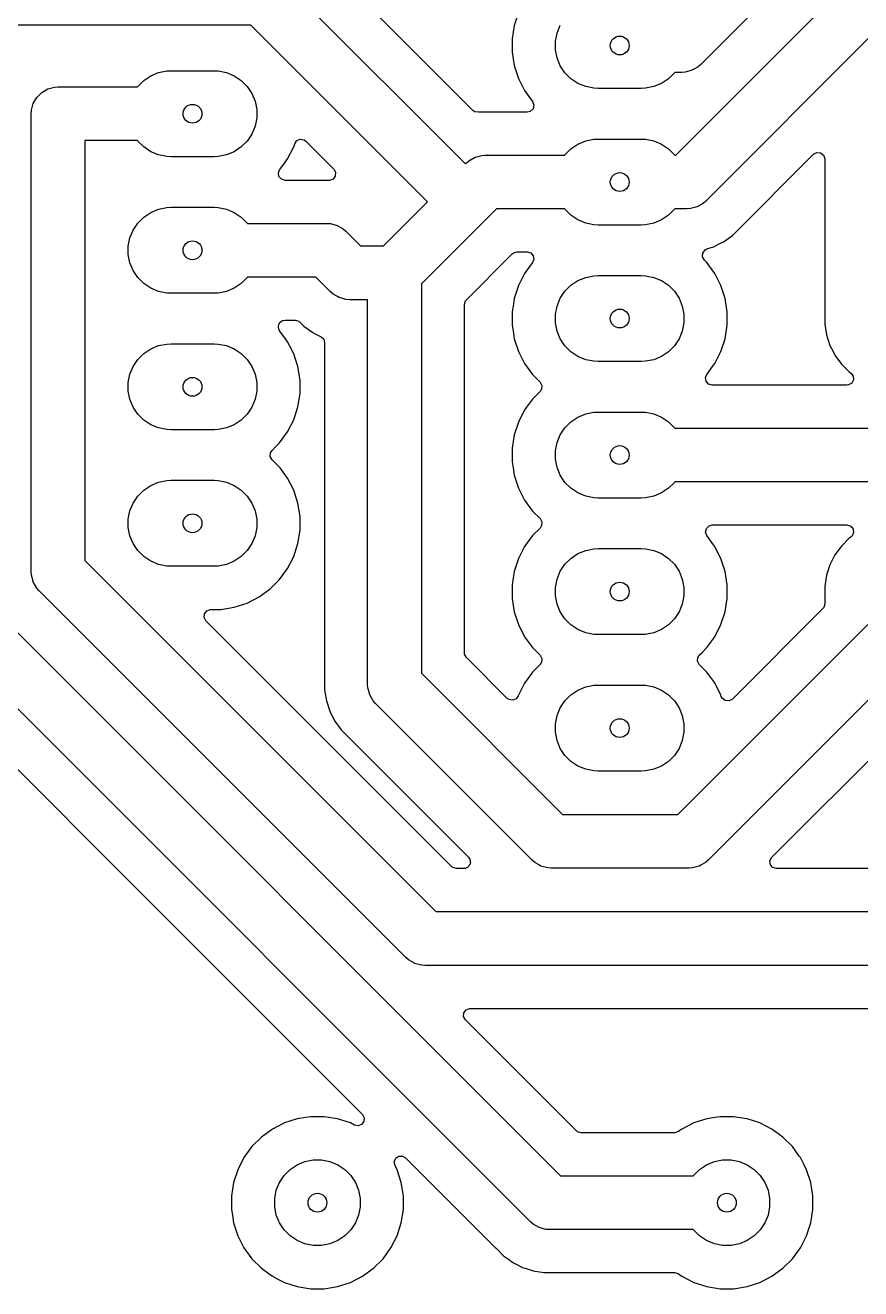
# Model space of a CAD drawing. Extents: x 20 to 124, y -124 to -20.
# Drawn here: x 52.03 to 67.58, y -90.05 to -66.54 of the extents above; entities that cross this region are included whole.
import ezdxf

# ---------------------------------------------------------------- set-up
doc = ezdxf.new("R2010")
doc.units = 0
doc.layers.add('BLACK', color=7, linetype='CONTINUOUS')
doc.layers.add('WHITE', color=7, linetype='CONTINUOUS')

msp = doc.modelspace()

# ---------------------------------------------------------------- linework, layer by layer
at = {"layer": 'BLACK', "linetype": 'CONTINUOUS'}
for p, q in [((60.361702, -68.128218), (57.285921, -65.052436)), ((56.792253, -65.690847), (60.2238, -69.122393)), ((65.955753, -65.922154), (64.604353, -67.273553)), ((64.138794, -68.96), (66.9039, -66.194894)), ((61.21176, -66.305616), (61.13391, -66.545214)), ((56.231594, -66.5444), (46.172307, -66.5444)), ((59.516693, -69.8295), (56.231594, -66.5444)), ((61.13391, -66.545214), (61.0945, -66.794038)), ((61.898852, -66.841586), (61.929448, -66.687772)), ((61.929448, -66.687772), (61.989463, -66.542883)), ((67.757453, -66.755553), (64.699453, -69.813553)), ((61.0945, -66.794038), (61.0945, -67.045961)), ((61.898852, -66.998414), (61.898852, -66.841586)), ((61.0945, -67.045961), (61.13391, -67.294785)), ((61.929448, -67.152228), (61.898852, -66.998414)), ((61.989463, -67.297117), (61.929448, -67.152228)), ((54.367883, -67.484463), (54.512772, -67.424448)), ((54.512772, -67.424448), (54.666586, -67.393852)), ((54.666586, -67.393852), (54.745, -67.39)), ((54.745, -67.39), (55.545, -67.39)), ((55.545, -67.39), (55.623414, -67.393852)), ((55.623414, -67.393852), (55.777228, -67.424448)), ((55.777228, -67.424448), (55.922117, -67.484463)), ((61.13391, -67.294785), (61.21176, -67.534383)), ((62.076592, -67.427515), (61.989463, -67.297117)), ((62.187485, -67.538408), (62.076592, -67.427515)), ((64.113408, -67.427515), (64.002515, -67.538408)), ((64.118429, -67.42), (64.113408, -67.427515)), ((64.2508, -67.42), (64.118429, -67.42)), ((64.316048, -67.415723), (64.2508, -67.42)), ((64.316063, -67.415723), (64.316048, -67.415723)), ((64.442142, -67.38194), (64.316063, -67.415723)), ((64.463458, -67.369633), (64.442142, -67.38194)), ((64.555181, -67.316677), (64.463458, -67.369633)), ((64.555196, -67.316661), (64.555181, -67.316677)), ((64.604353, -67.273553), (64.555196, -67.316661)), ((52.451958, -67.72806), (52.578037, -67.694278)), ((52.578037, -67.694278), (52.6433, -67.69)), ((52.6433, -67.69), (54.121571, -67.69)), ((54.121571, -67.69), (54.126592, -67.682485)), ((54.126592, -67.682485), (54.237485, -67.571592)), ((54.237485, -67.571592), (54.367883, -67.484463)), ((55.922117, -67.484463), (56.052515, -67.571592)), ((56.052515, -67.571592), (56.163408, -67.682485)), ((56.163408, -67.682485), (56.250537, -67.812883)), ((61.21176, -67.534383), (61.326132, -67.758848)), ((62.317883, -67.625537), (62.187485, -67.538408)), ((62.462772, -67.685552), (62.317883, -67.625537)), ((62.616586, -67.716148), (62.462772, -67.685552)), ((63.727228, -67.685552), (63.573414, -67.716148)), ((63.872117, -67.625537), (63.727228, -67.685552)), ((64.002515, -67.538408), (63.872117, -67.625537)), ((52.18136, -67.998658), (52.246623, -67.885619)), ((52.246623, -67.885619), (52.338919, -67.793323)), ((52.338919, -67.793323), (52.451958, -67.72806)), ((56.250537, -67.812883), (56.310552, -67.957772)), ((61.326132, -67.758848), (61.474176, -67.962615)), ((62.695, -67.72), (62.616586, -67.716148)), ((63.495, -67.72), (62.695, -67.72)), ((63.573414, -67.716148), (63.495, -67.72)), ((52.1433, -68.19), (52.147578, -68.124737)), ((52.147578, -68.124737), (52.18136, -67.998658)), ((56.310552, -67.957772), (56.341148, -68.111586)), ((56.341148, -68.111586), (56.341148, -68.268414)), ((60.399487, -68.154055), (60.361702, -68.128218)), ((60.468779, -68.16301), (60.399487, -68.154055)), ((60.490948, -68.1595), (60.468779, -68.16301)), ((60.695652, -68.1595), (60.490948, -68.1595)), ((61.373858, -68.1595), (60.695652, -68.1595)), ((61.431724, -68.14517), (61.373858, -68.1595)), ((61.48183, -68.096475), (61.431724, -68.14517)), ((61.474176, -67.962615), (61.497656, -68.028421)), ((61.497656, -68.028421), (61.48183, -68.096475)), ((52.1433, -76.7094), (52.1433, -68.19)), ((56.341148, -68.268414), (56.310552, -68.422228)), ((56.250537, -68.567117), (56.163408, -68.697515)), ((56.310552, -68.422228), (56.250537, -68.567117)), ((54.121571, -68.69), (53.1433, -68.69)), ((53.1433, -68.69), (53.1433, -76.502293)), ((54.126592, -68.697515), (54.121571, -68.69)), ((54.237485, -68.808408), (54.126592, -68.697515)), ((54.367883, -68.895537), (54.237485, -68.808408)), ((56.052515, -68.808408), (55.922117, -68.895537)), ((56.163408, -68.697515), (56.052515, -68.808408)), ((56.91387, -69.028845), (57.028241, -68.804379)), ((57.028241, -68.804379), (57.046948, -68.746804)), ((57.046948, -68.746804), (57.086384, -68.689131)), ((57.086384, -68.689131), (57.150743, -68.661932)), ((57.150743, -68.661932), (57.219589, -68.673846)), ((57.219589, -68.673846), (57.252559, -68.697443)), ((57.252559, -68.697443), (57.772935, -69.217819)), ((62.076592, -68.952485), (62.187485, -68.841592)), ((62.187485, -68.841592), (62.317883, -68.754463)), ((62.317883, -68.754463), (62.462772, -68.694448)), ((62.462772, -68.694448), (62.616586, -68.663852)), ((62.616586, -68.663852), (62.695, -68.66)), ((62.695, -68.66), (63.495, -68.66)), ((63.495, -68.66), (63.573414, -68.663852)), ((63.573414, -68.663852), (63.727228, -68.694448)), ((63.727228, -68.694448), (63.872117, -68.754463)), ((63.872117, -68.754463), (64.002515, -68.841592)), ((64.002515, -68.841592), (64.113408, -68.952485)), ((54.512772, -68.955552), (54.367883, -68.895537)), ((54.666586, -68.986148), (54.512772, -68.955552)), ((54.745, -68.99), (54.666586, -68.986148)), ((55.545, -68.99), (54.745, -68.99)), ((55.623414, -68.986148), (55.545, -68.99)), ((55.777228, -68.955552), (55.623414, -68.986148)), ((55.922117, -68.895537), (55.777228, -68.955552)), ((56.765824, -69.232615), (56.859782, -69.103291)), ((56.859782, -69.103291), (56.91387, -69.028845)), ((60.2238, -69.122393), (60.239747, -69.106447)), ((60.239747, -69.106447), (60.288903, -69.063338)), ((60.288903, -69.063338), (60.288919, -69.063323)), ((60.288919, -69.063323), (60.401958, -68.99806)), ((60.401958, -68.99806), (60.528037, -68.964277)), ((60.528037, -68.964277), (60.528052, -68.964277)), ((60.528052, -68.964277), (60.5933, -68.96)), ((60.5933, -68.96), (61.8442, -68.96)), ((61.8442, -68.96), (62.071571, -68.96)), ((62.071571, -68.96), (62.076592, -68.952485)), ((64.113408, -68.952485), (64.118429, -68.96)), ((64.118429, -68.96), (64.138794, -68.96)), ((65.193119, -70.451966), (66.701119, -68.943966)), ((66.701119, -68.943966), (66.762442, -68.910481)), ((66.762442, -68.910481), (66.832134, -68.915465)), ((66.832134, -68.915465), (66.888067, -68.957337)), ((66.888067, -68.957337), (66.912484, -69.022801)), ((66.912484, -69.022801), (66.9128, -69.031647)), ((66.9128, -69.031647), (66.9128, -72.102351)), ((56.743404, -69.287853), (56.765824, -69.232615)), ((56.753348, -69.357011), (56.743404, -69.287853)), ((57.772935, -69.217819), (57.80642, -69.279142)), ((57.80642, -69.279142), (57.801436, -69.348834)), ((56.799103, -69.409815), (56.753348, -69.357011)), ((56.866142, -69.4295), (56.799103, -69.409815)), ((57.685254, -69.4295), (56.866142, -69.4295)), ((57.6941, -69.429184), (57.685254, -69.4295)), ((57.759564, -69.404767), (57.6941, -69.429184)), ((57.801436, -69.348834), (57.759564, -69.404767)), ((64.699453, -69.813553), (64.650296, -69.856661)), ((54.237485, -70.111592), (54.367883, -70.024463)), ((54.367883, -70.024463), (54.512772, -69.964448)), ((54.512772, -69.964448), (54.666586, -69.933852)), ((54.666586, -69.933852), (54.745, -69.93)), ((54.745, -69.93), (55.545, -69.93)), ((55.545, -69.93), (55.623414, -69.933852)), ((55.623414, -69.933852), (55.777228, -69.964448)), ((55.777228, -69.964448), (55.922117, -70.024463)), ((55.922117, -70.024463), (56.052515, -70.111592)), ((58.696994, -70.6492), (59.516693, -69.8295)), ((60.800406, -69.96), (60.577361, -70.183044)), ((61.8442, -69.96), (60.800406, -69.96)), ((62.071571, -69.96), (61.8442, -69.96)), ((62.076592, -69.967515), (62.071571, -69.96)), ((62.187485, -70.078408), (62.076592, -69.967515)), ((64.113408, -69.967515), (64.002515, -70.078408)), ((64.118429, -69.96), (64.113408, -69.967515)), ((64.3459, -69.96), (64.118429, -69.96)), ((64.411148, -69.955723), (64.3459, -69.96)), ((64.411163, -69.955723), (64.411148, -69.955723)), ((64.537242, -69.92194), (64.411163, -69.955723)), ((64.650281, -69.856677), (64.537242, -69.92194)), ((64.650296, -69.856661), (64.650281, -69.856677)), ((54.039463, -70.352883), (54.126592, -70.222485)), ((54.126592, -70.222485), (54.237485, -70.111592)), ((56.052515, -70.111592), (56.163408, -70.222485)), ((56.163408, -70.222485), (56.168429, -70.23)), ((56.168429, -70.23), (57.6467, -70.23)), ((57.6467, -70.23), (57.711948, -70.234277)), ((57.711948, -70.234277), (57.711963, -70.234277)), ((57.711963, -70.234277), (57.838042, -70.26806)), ((57.838042, -70.26806), (57.951081, -70.333323)), ((60.577354, -70.183053), (59.4041, -71.356306)), ((60.577361, -70.183044), (60.577354, -70.183053)), ((62.317883, -70.165537), (62.187485, -70.078408)), ((62.462772, -70.225552), (62.317883, -70.165537)), ((62.616586, -70.256148), (62.462772, -70.225552)), ((62.695, -70.26), (62.616586, -70.256148)), ((63.495, -70.26), (62.695, -70.26)), ((63.573414, -70.256148), (63.495, -70.26)), ((63.727228, -70.225552), (63.573414, -70.256148)), ((63.872117, -70.165537), (63.727228, -70.225552)), ((64.002515, -70.078408), (63.872117, -70.165537)), ((53.948852, -70.651586), (53.979448, -70.497772)), ((53.979448, -70.497772), (54.039463, -70.352883)), ((57.951081, -70.333323), (57.951096, -70.333338)), ((57.951096, -70.333338), (58.000253, -70.376447)), ((58.000253, -70.376447), (58.273007, -70.6492)), ((65.027511, -70.572287), (65.193119, -70.451966)), ((53.948852, -70.808414), (53.948852, -70.651586)), ((58.273007, -70.6492), (58.696994, -70.6492)), ((64.641605, -70.780642), (64.683477, -70.724709)), ((64.683477, -70.724709), (64.719464, -70.706047)), ((64.719464, -70.706047), (64.79719, -70.680793)), ((64.79719, -70.680793), (64.845119, -70.66522)), ((64.845119, -70.66522), (64.936314, -70.618753)), ((64.936314, -70.618753), (65.027511, -70.572287)), ((53.979448, -70.962228), (53.948852, -70.808414)), ((54.039463, -71.107117), (53.979448, -70.962228)), ((60.240915, -71.651568), (61.071015, -70.821468)), ((61.071015, -70.821468), (61.071019, -70.821466)), ((61.071019, -70.821466), (61.09567, -70.796815)), ((61.09567, -70.796815), (61.126129, -70.780185)), ((61.126129, -70.780185), (61.156989, -70.763334)), ((61.156989, -70.763334), (61.156994, -70.763333)), ((61.156994, -70.763333), (61.156996, -70.763333)), ((61.156996, -70.763333), (61.183347, -70.7605)), ((61.183347, -70.7605), (61.373858, -70.7605)), ((61.474176, -70.957385), (61.326132, -71.161151)), ((61.373858, -70.7605), (61.440897, -70.780185)), ((61.440897, -70.780185), (61.486652, -70.832989)), ((61.496596, -70.902147), (61.474176, -70.957385)), ((61.486652, -70.832989), (61.496596, -70.902147)), ((64.636621, -70.850334), (64.641605, -70.780642)), ((64.670106, -70.911657), (64.636621, -70.850334)), ((64.715794, -70.957345), (64.670106, -70.911657)), ((64.715798, -70.95735), (64.715794, -70.957345)), ((64.715823, -70.957385), (64.715798, -70.95735)), ((64.86387, -71.161155), (64.715823, -70.957385)), ((54.126592, -71.237515), (54.039463, -71.107117)), ((61.326132, -71.161151), (61.21176, -71.385616)), ((62.462772, -71.234448), (62.616586, -71.203852)), ((62.616586, -71.203852), (62.695, -71.2)), ((62.695, -71.2), (63.495, -71.2)), ((63.495, -71.2), (63.573414, -71.203852)), ((63.573414, -71.203852), (63.727228, -71.234448)), ((64.908797, -71.24933), (64.86387, -71.161155)), ((54.237485, -71.348408), (54.126592, -71.237515)), ((54.367883, -71.435537), (54.237485, -71.348408)), ((54.512772, -71.495552), (54.367883, -71.435537)), ((55.922117, -71.435537), (55.777228, -71.495552)), ((56.052515, -71.348408), (55.922117, -71.435537)), ((56.163408, -71.237515), (56.052515, -71.348408)), ((56.168429, -71.23), (56.163408, -71.237515)), ((57.439594, -71.23), (56.168429, -71.23)), ((57.712346, -71.502753), (57.439594, -71.23)), ((59.4041, -71.356306), (59.4041, -78.599993)), ((61.21176, -71.385616), (61.13391, -71.625214)), ((62.076592, -71.492485), (62.187485, -71.381592)), ((62.187485, -71.381592), (62.317883, -71.294463)), ((62.317883, -71.294463), (62.462772, -71.234448)), ((63.727228, -71.234448), (63.872117, -71.294463)), ((63.872117, -71.294463), (64.002515, -71.381592)), ((64.002515, -71.381592), (64.113408, -71.492485)), ((64.978239, -71.385616), (64.908797, -71.24933)), ((64.978239, -71.385618), (64.978239, -71.385616)), ((64.978241, -71.385621), (64.978239, -71.385618)), ((65.05609, -71.625215), (64.978241, -71.385621)), ((54.666586, -71.526148), (54.512772, -71.495552)), ((54.745, -71.53), (54.666586, -71.526148)), ((55.545, -71.53), (54.745, -71.53)), ((55.623414, -71.526148), (55.545, -71.53)), ((55.777228, -71.495552), (55.623414, -71.526148)), ((57.76151, -71.545868), (57.712346, -71.502753)), ((57.761519, -71.545877), (57.76151, -71.545868)), ((57.840492, -71.591472), (57.761519, -71.545877)), ((57.874558, -71.61114), (57.840492, -71.591472)), ((58.000637, -71.644923), (57.874558, -71.61114)), ((58.000652, -71.644923), (58.000637, -71.644923)), ((58.0659, -71.6492), (58.000652, -71.644923)), ((58.4041, -71.6492), (58.0659, -71.6492)), ((58.4041, -78.8071), (58.4041, -71.6492)), ((60.2046, -71.739245), (60.224285, -71.672206)), ((60.224285, -71.672206), (60.240915, -71.651568)), ((61.123984, -71.687884), (61.0945, -71.874038)), ((61.13391, -71.625214), (61.123984, -71.687884)), ((61.929448, -71.767772), (61.989463, -71.622883)), ((61.989463, -71.622883), (62.076592, -71.492485)), ((64.113408, -71.492485), (64.200537, -71.622883)), ((64.200537, -71.622883), (64.260552, -71.767772)), ((65.0955, -71.874038), (65.05609, -71.625215)), ((60.2046, -78.217053), (60.2046, -71.739245)), ((61.0945, -71.874038), (61.0945, -72.125962)), ((61.898852, -71.921586), (61.929448, -71.767772)), ((61.898852, -72.078414), (61.898852, -71.921586)), ((64.260552, -71.767772), (64.291148, -71.921586)), ((64.291148, -71.921586), (64.291148, -72.078414)), ((65.0955, -72.125962), (65.0955, -71.874038)), ((56.742344, -72.161579), (56.745195, -72.149315)), ((56.750074, -72.183244), (56.742344, -72.161579)), ((56.743404, -72.136853), (56.75296, -72.115927)), ((56.745195, -72.149315), (56.743404, -72.136853)), ((56.75296, -72.115927), (56.75817, -72.093525)), ((56.75817, -72.093525), (56.767198, -72.084751)), ((56.767198, -72.084751), (56.772429, -72.073297)), ((56.772429, -72.073297), (56.791781, -72.06086)), ((56.791781, -72.06086), (56.808276, -72.04483)), ((56.808276, -72.04483), (56.822021, -72.041426)), ((56.822021, -72.041426), (56.831207, -72.035523)), ((56.831207, -72.035523), (56.866142, -72.0305)), ((56.866142, -72.0305), (57.056653, -72.0305)), ((57.056653, -72.0305), (57.123692, -72.050185)), ((57.123692, -72.050185), (57.144334, -72.066819)), ((57.144334, -72.066819), (57.218681, -72.141166)), ((57.218681, -72.141166), (57.384289, -72.261487)), ((61.0945, -72.125962), (61.110564, -72.227385)), ((61.929448, -72.232228), (61.898852, -72.078414)), ((64.291148, -72.078414), (64.260552, -72.232228)), ((65.05609, -72.374785), (65.0955, -72.125962)), ((66.9128, -72.102351), (66.944822, -72.304534)), ((56.753348, -72.206011), (56.750074, -72.183244)), ((56.761592, -72.215525), (56.753348, -72.206011)), ((56.765824, -72.227385), (56.761592, -72.215525)), ((56.8816, -72.386739), (56.765824, -72.227385)), ((56.91387, -72.431155), (56.8816, -72.386739)), ((57.384289, -72.261487), (57.442389, -72.29109)), ((57.442389, -72.29109), (57.535896, -72.338734)), ((57.535896, -72.338734), (57.586691, -72.386708)), ((57.586691, -72.386708), (57.586698, -72.386739)), ((57.586698, -72.386739), (57.6036, -72.449218)), ((61.110564, -72.227385), (61.13391, -72.374785)), ((61.13391, -72.374785), (61.21176, -72.614383)), ((61.989463, -72.377117), (61.929448, -72.232228)), ((62.076592, -72.507515), (61.989463, -72.377117)), ((64.200537, -72.377117), (64.113408, -72.507515)), ((64.260552, -72.232228), (64.200537, -72.377117)), ((64.978241, -72.614379), (65.05609, -72.374785)), ((66.944822, -72.304534), (67.008081, -72.499223)), ((54.237485, -72.651592), (54.367883, -72.564463)), ((54.367883, -72.564463), (54.512772, -72.504448)), ((54.512772, -72.504448), (54.666586, -72.473852)), ((54.666586, -72.473852), (54.745, -72.47)), ((54.745, -72.47), (55.545, -72.47)), ((55.545, -72.47), (55.623414, -72.473852)), ((55.623414, -72.473852), (55.777228, -72.504448)), ((55.777228, -72.504448), (55.922117, -72.564463)), ((55.922117, -72.564463), (56.052515, -72.651592)), ((56.94855, -72.499219), (56.91387, -72.431155)), ((57.028239, -72.655616), (56.94855, -72.499219)), ((57.6036, -72.449218), (57.6036, -78.909451)), ((61.21176, -72.614383), (61.326132, -72.838848)), ((62.187485, -72.618408), (62.076592, -72.507515)), ((62.317883, -72.705537), (62.187485, -72.618408)), ((64.002515, -72.618408), (63.872117, -72.705537)), ((64.113408, -72.507515), (64.002515, -72.618408)), ((64.86387, -72.838845), (64.978241, -72.614379)), ((67.008081, -72.499223), (67.066757, -72.614379)), ((67.066757, -72.614379), (67.087768, -72.655616)), ((54.039463, -72.892883), (54.126592, -72.762485)), ((54.126592, -72.762485), (54.237485, -72.651592)), ((56.052515, -72.651592), (56.163408, -72.762485)), ((56.163408, -72.762485), (56.250537, -72.892883)), ((57.028239, -72.655618), (57.028239, -72.655616)), ((57.028241, -72.655621), (57.028239, -72.655618)), ((57.10609, -72.895215), (57.028241, -72.655621)), ((61.326132, -72.838848), (61.474201, -73.042649)), ((62.462772, -72.765552), (62.317883, -72.705537)), ((62.616586, -72.796148), (62.462772, -72.765552)), ((62.695, -72.8), (62.616586, -72.796148)), ((63.495, -72.8), (62.695, -72.8)), ((63.573414, -72.796148), (63.495, -72.8)), ((63.727228, -72.765552), (63.573414, -72.796148)), ((63.872117, -72.705537), (63.727228, -72.765552)), ((64.822915, -72.895215), (64.86387, -72.838845)), ((67.087768, -72.655616), (67.101015, -72.681613)), ((67.101015, -72.681613), (67.221328, -72.847213)), ((67.221328, -72.847213), (67.366086, -72.991971)), ((53.948852, -73.191586), (53.979448, -73.037772)), ((53.979448, -73.037772), (54.039463, -72.892883)), ((56.250537, -72.892883), (56.310552, -73.037772)), ((56.310552, -73.037772), (56.341148, -73.191586)), ((57.1455, -73.144038), (57.10609, -72.895215)), ((61.474201, -73.042649), (61.474205, -73.042654)), ((61.474205, -73.042654), (61.61387, -73.182319)), ((64.693404, -73.097853), (64.715824, -73.042615)), ((64.703348, -73.167011), (64.693404, -73.097853)), ((64.715824, -73.042615), (64.822915, -72.895215)), ((67.366086, -72.991971), (67.398034, -73.015182)), ((67.398034, -73.015182), (67.4407, -73.070511)), ((67.4407, -73.070511), (67.446679, -73.140125)), ((53.948852, -73.348414), (53.948852, -73.191586)), ((56.341148, -73.191586), (56.341148, -73.348414)), ((57.1455, -73.395962), (57.1455, -73.144038)), ((61.61387, -73.182319), (61.647355, -73.243642)), ((61.642371, -73.313334), (61.61387, -73.357681)), ((61.647355, -73.243642), (61.642371, -73.313334)), ((64.749103, -73.219815), (64.703348, -73.167011)), ((64.816142, -73.2395), (64.749103, -73.219815)), ((67.325149, -73.2395), (64.816142, -73.2395)), ((67.353235, -73.236277), (67.325149, -73.2395)), ((67.414074, -73.20192), (67.353235, -73.236277)), ((67.446679, -73.140125), (67.414074, -73.20192)), ((53.979448, -73.502228), (53.948852, -73.348414)), ((54.039463, -73.647117), (53.979448, -73.502228)), ((56.310552, -73.502228), (56.250537, -73.647117)), ((56.341148, -73.348414), (56.310552, -73.502228)), ((57.10609, -73.644785), (57.1455, -73.395962)), ((61.474201, -73.49735), (61.326132, -73.701151)), ((61.474205, -73.497345), (61.474201, -73.49735)), ((61.61387, -73.357681), (61.474205, -73.497345)), ((54.126592, -73.777515), (54.039463, -73.647117)), ((54.237485, -73.888408), (54.126592, -73.777515)), ((56.163408, -73.777515), (56.052515, -73.888408)), ((56.250537, -73.647117), (56.163408, -73.777515)), ((57.028241, -73.884379), (57.10609, -73.644785)), ((61.326132, -73.701151), (61.21176, -73.925616)), ((62.317883, -73.834463), (62.462772, -73.774448)), ((62.462772, -73.774448), (62.616586, -73.743852)), ((62.616586, -73.743852), (62.695, -73.74)), ((62.695, -73.74), (63.495, -73.74)), ((63.495, -73.74), (63.573414, -73.743852)), ((63.573414, -73.743852), (63.727228, -73.774448)), ((63.727228, -73.774448), (63.872117, -73.834463)), ((54.367883, -73.975537), (54.237485, -73.888408)), ((54.512772, -74.035552), (54.367883, -73.975537)), ((54.666586, -74.066148), (54.512772, -74.035552)), ((55.777228, -74.035552), (55.623414, -74.066148)), ((55.922117, -73.975537), (55.777228, -74.035552)), ((56.052515, -73.888408), (55.922117, -73.975537)), ((56.91387, -74.108845), (57.028241, -73.884379)), ((61.21176, -73.925616), (61.13391, -74.165214)), ((61.989463, -74.162883), (62.076592, -74.032485)), ((62.076592, -74.032485), (62.187485, -73.921592)), ((62.187485, -73.921592), (62.317883, -73.834463)), ((63.872117, -73.834463), (64.002515, -73.921592)), ((64.002515, -73.921592), (64.113408, -74.032485)), ((64.113408, -74.032485), (64.118429, -74.04)), ((64.118429, -74.04), (69.691571, -74.04)), ((54.745, -74.07), (54.666586, -74.066148)), ((55.545, -74.07), (54.745, -74.07)), ((55.623414, -74.066148), (55.545, -74.07)), ((56.765793, -74.312656), (56.91387, -74.108845)), ((61.13391, -74.165215), (61.0945, -74.414038)), ((61.13391, -74.165214), (61.13391, -74.165215)), ((61.929448, -74.307772), (61.989463, -74.162883)), ((56.592645, -74.566358), (56.597629, -74.496666)), ((56.597629, -74.496666), (56.62613, -74.452319)), ((56.62613, -74.452319), (56.695902, -74.382547)), ((56.695902, -74.382547), (56.765793, -74.312656)), ((61.0945, -74.414038), (61.0945, -74.665962)), ((61.898852, -74.461586), (61.929448, -74.307772)), ((61.898852, -74.618414), (61.898852, -74.461586)), ((56.62613, -74.627681), (56.592645, -74.566358)), ((56.765794, -74.767345), (56.62613, -74.627681)), ((61.0945, -74.665962), (61.1121, -74.777084)), ((61.929448, -74.772228), (61.898852, -74.618414)), ((56.765798, -74.76735), (56.765794, -74.767345)), ((56.77287, -74.777084), (56.765798, -74.76735)), ((56.91387, -74.971155), (56.77287, -74.777084)), ((56.967783, -75.076966), (56.91387, -74.971155)), ((61.1121, -74.777084), (61.13391, -74.914785)), ((61.13391, -74.914785), (61.21176, -75.154383)), ((61.989463, -74.917117), (61.929448, -74.772228)), ((62.076592, -75.047515), (61.989463, -74.917117)), ((54.126592, -75.302485), (54.237485, -75.191592)), ((54.237485, -75.191592), (54.367883, -75.104463)), ((54.367883, -75.104463), (54.512772, -75.044448)), ((54.512772, -75.044448), (54.666586, -75.013852)), ((54.666586, -75.013852), (54.745, -75.01)), ((54.745, -75.01), (55.545, -75.01)), ((55.545, -75.01), (55.623414, -75.013852)), ((55.623414, -75.013852), (55.777228, -75.044448)), ((55.777228, -75.044448), (55.922117, -75.104463)), ((55.922117, -75.104463), (56.052515, -75.191592)), ((56.052515, -75.191592), (56.163408, -75.302485)), ((57.028239, -75.195616), (56.967783, -75.076966)), ((57.028239, -75.195618), (57.028239, -75.195616)), ((57.028241, -75.195621), (57.028239, -75.195618)), ((57.10609, -75.435215), (57.028241, -75.195621)), ((61.21176, -75.154383), (61.326132, -75.378848)), ((62.187485, -75.158408), (62.076592, -75.047515)), ((62.317883, -75.245537), (62.187485, -75.158408)), ((64.002515, -75.158408), (63.872117, -75.245537)), ((64.113408, -75.047515), (64.002515, -75.158408)), ((64.118429, -75.04), (64.113408, -75.047515)), ((69.691571, -75.04), (64.118429, -75.04)), ((53.979448, -75.577772), (54.039463, -75.432883)), ((54.039463, -75.432883), (54.126592, -75.302485)), ((56.163408, -75.302485), (56.250537, -75.432883)), ((56.250537, -75.432883), (56.310552, -75.577772)), ((57.1455, -75.684038), (57.10609, -75.435215)), ((61.326132, -75.378848), (61.474201, -75.582649)), ((62.462772, -75.305552), (62.317883, -75.245537)), ((62.616586, -75.336148), (62.462772, -75.305552)), ((62.695, -75.34), (62.616586, -75.336148)), ((63.495, -75.34), (62.695, -75.34)), ((63.573414, -75.336148), (63.495, -75.34)), ((63.727228, -75.305552), (63.573414, -75.336148)), ((63.872117, -75.245537), (63.727228, -75.305552)), ((53.948852, -75.731586), (53.979448, -75.577772)), ((56.310552, -75.577772), (56.341148, -75.731586)), ((57.1455, -75.935962), (57.1455, -75.684038)), ((61.474201, -75.582649), (61.474205, -75.582654)), ((61.474205, -75.582654), (61.61387, -75.722319)), ((53.948852, -75.888414), (53.948852, -75.731586)), ((53.979448, -76.042228), (53.948852, -75.888414)), ((56.341148, -75.888414), (56.310552, -76.042228)), ((56.341148, -75.731586), (56.341148, -75.888414)), ((61.61387, -75.897681), (61.474205, -76.037345)), ((61.61387, -75.722319), (61.647355, -75.783642)), ((61.642371, -75.853334), (61.61387, -75.897681)), ((61.647355, -75.783642), (61.642371, -75.853334)), ((64.692344, -75.971579), (64.70817, -75.903525)), ((64.70817, -75.903525), (64.758276, -75.85483)), ((64.758276, -75.85483), (64.816142, -75.8405)), ((64.816142, -75.8405), (67.325149, -75.8405)), ((67.325149, -75.8405), (67.355404, -75.849383)), ((67.355404, -75.849383), (67.386124, -75.856528)), ((67.386124, -75.856528), (67.388675, -75.859153)), ((67.388675, -75.859153), (67.392188, -75.860185)), ((67.392188, -75.860185), (67.412835, -75.884013)), ((67.412835, -75.884013), (67.434819, -75.906634)), ((67.434819, -75.906634), (67.435546, -75.910222)), ((67.435546, -75.910222), (67.437943, -75.912989)), ((67.437943, -75.912989), (67.44243, -75.944201)), ((54.039463, -76.187117), (53.979448, -76.042228)), ((56.310552, -76.042228), (56.250537, -76.187117)), ((57.10609, -76.184785), (57.1455, -75.935962)), ((61.474201, -76.03735), (61.326132, -76.241151)), ((61.474205, -76.037345), (61.474201, -76.03735)), ((64.715824, -76.037385), (64.692344, -75.971579)), ((64.822915, -76.184785), (64.715824, -76.037385)), ((67.366086, -76.088028), (67.221328, -76.232786)), ((67.398034, -76.064818), (67.366086, -76.088028)), ((67.418862, -76.045703), (67.398034, -76.064818)), ((67.419786, -76.043679), (67.418862, -76.045703)), ((67.423345, -76.040221), (67.419786, -76.043679)), ((67.434787, -76.010831), (67.423345, -76.040221)), ((67.447887, -75.982147), (67.434787, -76.010831)), ((67.44243, -75.944201), (67.448694, -75.975112)), ((67.448694, -75.975112), (67.447365, -75.978523)), ((67.447365, -75.978523), (67.447887, -75.982147)), ((54.126592, -76.317515), (54.039463, -76.187117)), ((54.237485, -76.428408), (54.126592, -76.317515)), ((56.163408, -76.317515), (56.052515, -76.428408)), ((56.250537, -76.187117), (56.163408, -76.317515)), ((57.028241, -76.424379), (57.10609, -76.184785)), ((61.326132, -76.241151), (61.21176, -76.465616)), ((62.187485, -76.461592), (62.317883, -76.374463)), ((62.317883, -76.374463), (62.462772, -76.314448)), ((62.462772, -76.314448), (62.616586, -76.283852)), ((62.616586, -76.283852), (62.695, -76.28)), ((62.695, -76.28), (63.495, -76.28)), ((63.495, -76.28), (63.573414, -76.283852)), ((63.573414, -76.283852), (63.727228, -76.314448)), ((63.727228, -76.314448), (63.872117, -76.374463)), ((63.872117, -76.374463), (64.002515, -76.461592)), ((64.86387, -76.241155), (64.822915, -76.184785)), ((64.936747, -76.384184), (64.86387, -76.241155)), ((64.978239, -76.465616), (64.936747, -76.384184)), ((67.221328, -76.232786), (67.101015, -76.398386)), ((53.1433, -76.502293), (59.675807, -83.0348)), ((54.367883, -76.515537), (54.237485, -76.428408)), ((54.512772, -76.575552), (54.367883, -76.515537)), ((54.666586, -76.606148), (54.512772, -76.575552)), ((54.745, -76.61), (54.666586, -76.606148)), ((55.545, -76.61), (54.745, -76.61)), ((55.623414, -76.606148), (55.545, -76.61)), ((55.777228, -76.575552), (55.623414, -76.606148)), ((55.922117, -76.515537), (55.777228, -76.575552)), ((56.052515, -76.428408), (55.922117, -76.515537)), ((56.91387, -76.648845), (57.028241, -76.424379)), ((61.21176, -76.465616), (61.13391, -76.705214)), ((61.989463, -76.702883), (62.076592, -76.572485)), ((62.076592, -76.572485), (62.187485, -76.461592)), ((64.002515, -76.461592), (64.113408, -76.572485)), ((64.113408, -76.572485), (64.200537, -76.702883)), ((64.978239, -76.465618), (64.978239, -76.465616)), ((64.978241, -76.465621), (64.978239, -76.465618)), ((65.05609, -76.705215), (64.978241, -76.465621)), ((67.008081, -76.580776), (66.944822, -76.775465)), ((67.101015, -76.398386), (67.008081, -76.580776)), ((52.147577, -76.774647), (52.1433, -76.7094)), ((52.147577, -76.774663), (52.147577, -76.774647)), ((52.178122, -76.888658), (52.147577, -76.774663)), ((56.587656, -77.030793), (56.765793, -76.852656)), ((56.765793, -76.852656), (56.91387, -76.648845)), ((61.13391, -76.705215), (61.0945, -76.954038)), ((61.13391, -76.705214), (61.13391, -76.705215)), ((61.898852, -77.001586), (61.929448, -76.847772)), ((61.929448, -76.847772), (61.989463, -76.702883)), ((64.200537, -76.702883), (64.260552, -76.847772)), ((64.260552, -76.847772), (64.291148, -77.001586)), ((65.0955, -76.954038), (65.05609, -76.705215)), ((66.944822, -76.775465), (66.9128, -76.977648)), ((50.9342, -76.890294), (61.993906, -87.95)), ((52.18136, -76.900742), (52.178122, -76.888658)), ((52.246623, -77.013781), (52.18136, -76.900742)), ((52.246638, -77.013796), (52.246623, -77.013781)), ((52.289747, -77.062953), (52.246638, -77.013796)), ((59.115146, -83.888353), (52.289747, -77.062953)), ((56.383845, -77.17887), (56.587656, -77.030793)), ((61.0945, -76.954038), (61.0945, -77.205962)), ((61.898852, -77.158414), (61.898852, -77.001586)), ((64.291148, -77.001586), (64.291148, -77.158414)), ((65.0955, -77.205962), (65.0955, -76.954038)), ((66.9128, -76.977648), (66.9128, -77.306452)), ((55.919785, -77.37109), (56.159379, -77.293241)), ((56.159379, -77.293241), (56.383845, -77.17887)), ((61.0945, -77.205962), (61.108324, -77.293241)), ((61.108324, -77.293241), (61.13391, -77.454785)), ((61.929448, -77.312228), (61.898852, -77.158414)), ((61.989463, -77.457117), (61.929448, -77.312228)), ((64.260552, -77.312228), (64.200537, -77.457117)), ((64.291148, -77.158414), (64.260552, -77.312228)), ((65.05609, -77.454785), (65.0955, -77.205962)), ((66.9128, -77.306452), (66.893115, -77.373491)), ((61.433247, -88.803553), (50.080647, -77.450953)), ((55.361781, -77.560858), (55.366765, -77.491166)), ((55.395266, -77.622181), (55.361781, -77.560858)), ((55.366765, -77.491166), (55.408637, -77.435233)), ((55.408637, -77.435233), (55.474101, -77.410816)), ((55.474101, -77.410816), (55.482947, -77.4105)), ((55.482947, -77.4105), (55.670961, -77.4105)), ((55.670961, -77.4105), (55.670962, -77.4105)), ((55.670962, -77.4105), (55.919785, -77.37109)), ((61.13391, -77.454785), (61.21176, -77.694383)), ((62.076592, -77.587515), (61.989463, -77.457117)), ((64.200537, -77.457117), (64.113408, -77.587515)), ((64.978241, -77.694379), (65.05609, -77.454785)), ((66.876481, -77.394133), (65.191646, -79.078967)), ((66.893115, -77.373491), (66.876481, -77.394133)), ((59.971066, -82.197981), (55.395266, -77.622181)), ((61.21176, -77.694383), (61.326132, -77.918848)), ((62.187485, -77.698408), (62.076592, -77.587515)), ((62.317883, -77.785537), (62.187485, -77.698408)), ((62.462772, -77.845552), (62.317883, -77.785537)), ((63.872117, -77.785537), (63.727228, -77.845552)), ((64.002515, -77.698408), (63.872117, -77.785537)), ((64.113408, -77.587515), (64.002515, -77.698408)), ((64.178294, -81.2244), (67.7133, -77.689394)), ((64.86387, -77.918845), (64.978241, -77.694379)), ((49.442234, -77.944619), (54.148849, -82.651234)), ((61.326132, -77.918848), (61.474201, -78.122649)), ((62.616586, -77.876148), (62.462772, -77.845552)), ((62.695, -77.88), (62.616586, -77.876148)), ((63.495, -77.88), (62.695, -77.88)), ((63.573414, -77.876148), (63.495, -77.88)), ((63.727228, -77.845552), (63.573414, -77.876148)), ((64.715793, -78.122656), (64.86387, -77.918845)), ((60.207434, -78.243411), (60.2046, -78.217053)), ((60.240919, -78.304734), (60.207434, -78.243411)), ((61.474201, -78.122649), (61.474205, -78.122654)), ((61.474205, -78.122654), (61.61387, -78.262319)), ((61.61387, -78.262319), (61.647355, -78.323642)), ((64.547629, -78.306666), (64.57613, -78.262319)), ((64.57613, -78.262319), (64.621396, -78.217053)), ((64.621396, -78.217053), (64.715793, -78.122656)), ((68.566853, -78.250053), (64.738953, -82.077953)), ((61.002474, -79.066289), (60.240919, -78.304734)), ((61.61387, -78.437681), (61.474205, -78.577345)), ((61.642371, -78.393334), (61.61387, -78.437681)), ((61.647355, -78.323642), (61.642371, -78.393334)), ((64.542645, -78.376358), (64.547629, -78.306666)), ((64.57613, -78.437681), (64.542645, -78.376358)), ((64.715794, -78.577345), (64.57613, -78.437681)), ((59.4041, -78.599993), (62.028507, -81.2244)), ((61.474201, -78.57735), (61.326132, -78.781151)), ((61.474205, -78.577345), (61.474201, -78.57735)), ((64.715798, -78.57735), (64.715794, -78.577345)), ((64.844952, -78.755117), (64.715798, -78.57735)), ((57.6036, -78.909451), (57.635622, -79.111634)), ((58.408377, -78.872347), (58.4041, -78.8071)), ((58.408377, -78.872363), (58.408377, -78.872347)), ((58.418315, -78.909451), (58.408377, -78.872363)), ((58.44216, -78.998442), (58.418315, -78.909451)), ((61.326132, -78.781151), (61.21176, -79.005616)), ((62.187485, -79.001592), (62.317883, -78.914463)), ((62.317883, -78.914463), (62.462772, -78.854448)), ((62.462772, -78.854448), (62.616586, -78.823852)), ((62.616586, -78.823852), (62.695, -78.82)), ((62.695, -78.82), (63.495, -78.82)), ((63.495, -78.82), (63.573414, -78.823852)), ((63.573414, -78.823852), (63.727228, -78.854448)), ((63.727228, -78.854448), (63.872117, -78.914463)), ((63.872117, -78.914463), (64.002515, -79.001592)), ((64.86387, -78.781155), (64.844952, -78.755117)), ((64.938635, -78.92789), (64.86387, -78.781155)), ((64.978241, -79.00562), (64.938635, -78.92789)), ((57.635622, -79.111634), (57.654893, -79.170942)), ((57.654893, -79.170942), (57.69888, -79.306319)), ((58.507423, -79.111481), (58.44216, -78.998442)), ((58.507438, -79.111496), (58.507423, -79.111481)), ((58.550547, -79.160653), (58.507438, -79.111496)), ((61.467846, -82.077953), (58.550547, -79.160653)), ((61.035443, -79.089885), (61.002474, -79.066289)), ((61.104289, -79.1018), (61.035443, -79.089885)), ((61.168648, -79.074602), (61.104289, -79.1018)), ((61.208084, -79.016928), (61.168648, -79.074602)), ((61.211758, -79.005623), (61.208084, -79.016928)), ((61.21176, -79.005616), (61.211758, -79.005623)), ((61.989463, -79.242883), (62.076592, -79.112485)), ((62.076592, -79.112485), (62.187485, -79.001592)), ((64.002515, -79.001592), (64.113408, -79.112485)), ((64.113408, -79.112485), (64.200537, -79.242883)), ((64.978242, -79.005623), (64.978241, -79.00562)), ((64.986034, -79.029604), (64.978242, -79.005623)), ((65.004698, -79.065596), (64.986034, -79.029604)), ((65.060631, -79.107468), (65.004698, -79.065596)), ((65.130323, -79.112452), (65.060631, -79.107468)), ((65.191646, -79.078967), (65.130323, -79.112452)), ((57.69888, -79.306319), (57.698881, -79.30632)), ((57.698881, -79.30632), (57.698882, -79.306324)), ((57.698882, -79.306324), (57.715472, -79.338882)), ((57.715472, -79.338882), (57.791813, -79.488711)), ((61.898852, -79.541586), (61.929448, -79.387772)), ((61.929448, -79.387772), (61.989463, -79.242883)), ((64.200537, -79.242883), (64.260552, -79.387772)), ((64.260552, -79.387772), (64.291148, -79.541586)), ((65.926366, -82.022619), (68.502819, -79.446165)), ((57.791813, -79.488711), (57.912134, -79.654319)), ((57.912134, -79.654319), (57.912136, -79.654321)), ((57.912136, -79.654321), (60.280434, -82.022619)), ((61.898852, -79.698414), (61.898852, -79.541586)), ((64.291148, -79.541586), (64.291148, -79.698414)), ((61.929448, -79.852228), (61.898852, -79.698414)), ((61.989463, -79.997117), (61.929448, -79.852228)), ((64.260552, -79.852228), (64.200537, -79.997117)), ((64.291148, -79.698414), (64.260552, -79.852228)), ((62.076592, -80.127515), (61.989463, -79.997117)), ((62.187485, -80.238408), (62.076592, -80.127515)), ((64.113408, -80.127515), (64.002515, -80.238408)), ((64.200537, -79.997117), (64.113408, -80.127515)), ((62.317883, -80.325537), (62.187485, -80.238408)), ((62.462772, -80.385552), (62.317883, -80.325537)), ((62.616586, -80.416148), (62.462772, -80.385552)), ((63.727228, -80.385552), (63.573414, -80.416148)), ((63.872117, -80.325537), (63.727228, -80.385552)), ((64.002515, -80.238408), (63.872117, -80.325537)), ((62.695, -80.42), (62.616586, -80.416148)), ((63.495, -80.42), (62.695, -80.42)), ((63.573414, -80.416148), (63.495, -80.42)), ((62.028507, -81.2244), (64.178294, -81.2244)), ((60.280434, -82.022619), (60.291046, -82.042055)), ((65.891309, -82.092653), (65.920334, -82.029097)), ((65.920334, -82.029097), (65.926366, -82.022619)), ((59.991708, -82.214615), (59.971066, -82.197981)), ((60.058747, -82.2343), (59.991708, -82.214615)), ((60.192753, -82.2343), (60.058747, -82.2343)), ((60.201599, -82.233984), (60.192753, -82.2343)), ((60.205769, -82.232428), (60.201599, -82.233984)), ((60.227688, -82.229277), (60.205769, -82.232428)), ((60.246317, -82.217304), (60.227688, -82.229277)), ((60.267063, -82.209567), (60.246317, -82.217304)), ((60.275134, -82.198785), (60.267063, -82.209567)), ((60.286466, -82.191503), (60.275134, -82.198785)), ((60.295664, -82.17136), (60.286466, -82.191503)), ((60.291046, -82.042055), (60.305547, -82.058789)), ((60.308935, -82.153634), (60.295664, -82.17136)), ((60.305547, -82.058789), (60.307463, -82.07212)), ((60.307463, -82.07212), (60.313919, -82.083942)), ((60.309895, -82.140198), (60.308935, -82.153634)), ((60.315491, -82.127947), (60.309895, -82.140198)), ((60.313919, -82.083942), (60.312339, -82.106028)), ((60.312339, -82.106028), (60.315491, -82.127947)), ((61.51701, -82.121068), (61.467846, -82.077953)), ((61.517019, -82.121077), (61.51701, -82.121068)), ((61.604112, -82.17136), (61.517019, -82.121077)), ((61.630058, -82.18634), (61.604112, -82.17136)), ((61.756137, -82.220123), (61.630058, -82.18634)), ((61.756152, -82.220123), (61.756137, -82.220123)), ((61.8214, -82.2244), (61.756152, -82.220123)), ((64.3854, -82.2244), (61.8214, -82.2244)), ((64.450648, -82.220123), (64.3854, -82.2244)), ((64.450663, -82.220123), (64.450648, -82.220123)), ((64.576742, -82.18634), (64.450663, -82.220123)), ((64.602688, -82.17136), (64.576742, -82.18634)), ((64.689781, -82.121077), (64.602688, -82.17136)), ((64.689796, -82.121061), (64.689781, -82.121077)), ((64.738953, -82.077953), (64.689796, -82.121061)), ((65.901253, -82.161811), (65.891309, -82.092653)), ((65.947008, -82.214615), (65.901253, -82.161811)), ((66.014047, -82.2343), (65.947008, -82.214615)), ((70.276753, -82.2343), (66.014047, -82.2343)), ((54.148849, -82.651234), (58.305844, -86.808228)), ((59.675807, -83.0348), (70.659694, -83.0348)), ((59.16431, -83.931468), (59.115146, -83.888353)), ((59.164319, -83.931477), (59.16431, -83.931468)), ((59.273172, -83.994323), (59.164319, -83.931477)), ((59.277358, -83.99674), (59.273172, -83.994323)), ((59.403437, -84.030523), (59.277358, -83.99674)), ((59.403452, -84.030523), (59.403437, -84.030523)), ((59.4687, -84.0348), (59.403452, -84.030523)), ((70.3668, -84.0348), (59.4687, -84.0348)), ((60.236336, -84.860033), (60.3018, -84.835616)), ((60.3018, -84.835616), (60.310646, -84.8353)), ((60.310646, -84.8353), (69.4423, -84.8353)), ((60.18948, -84.985658), (60.194464, -84.915966)), ((60.222965, -85.046981), (60.18948, -84.985658)), ((60.194464, -84.915966), (60.236336, -84.860033)), ((62.289165, -87.113181), (60.222965, -85.046981)), ((56.855316, -86.96676), (56.630851, -87.081132)), ((57.094914, -86.88891), (56.855316, -86.96676)), ((57.24777, -86.8647), (57.094914, -86.88891)), ((57.343738, -86.8495), (57.24777, -86.8647)), ((57.595662, -86.8495), (57.343738, -86.8495)), ((57.841909, -86.888502), (57.595662, -86.8495)), ((57.844485, -86.88891), (57.841909, -86.888502)), ((58.084086, -86.966761), (57.844485, -86.88891)), ((58.161869, -87.006394), (58.084086, -86.966761)), ((58.334345, -86.939243), (58.292473, -86.995176)), ((58.305844, -86.808228), (58.339329, -86.869551)), ((58.339329, -86.869551), (58.334345, -86.939243)), ((64.475316, -86.96676), (64.250854, -87.08113)), ((64.714914, -86.88891), (64.475316, -86.96676)), ((64.86777, -86.8647), (64.714914, -86.88891)), ((64.963738, -86.8495), (64.86777, -86.8647)), ((65.215662, -86.8495), (64.963738, -86.8495)), ((65.461909, -86.888502), (65.215662, -86.8495)), ((65.464485, -86.88891), (65.461909, -86.888502)), ((65.704083, -86.96676), (65.464485, -86.88891)), ((65.807772, -87.019593), (65.704083, -86.96676)), ((56.630851, -87.081132), (56.42705, -87.229201)), ((58.227009, -87.019593), (58.161869, -87.006394)), ((58.292473, -86.995176), (58.227009, -87.019593)), ((62.309807, -87.129815), (62.289165, -87.113181)), ((62.376846, -87.1495), (62.309807, -87.129815)), ((64.116462, -87.1495), (62.376846, -87.1495)), ((64.123542, -87.149298), (64.116462, -87.1495)), ((64.189346, -87.125818), (64.123542, -87.149298)), ((64.212501, -87.108995), (64.189346, -87.125818)), ((64.250854, -87.08113), (64.212501, -87.108995)), ((65.928545, -87.08113), (65.807772, -87.019593)), ((65.928547, -87.081131), (65.928545, -87.08113)), ((65.928548, -87.081132), (65.928547, -87.081131)), ((66.132349, -87.229201), (65.928548, -87.081132)), ((56.248901, -87.40735), (56.100832, -87.611151)), ((56.248905, -87.407345), (56.248901, -87.40735)), ((56.427045, -87.229205), (56.248905, -87.407345)), ((56.42705, -87.229201), (56.427045, -87.229205)), ((66.132354, -87.229205), (66.132349, -87.229201)), ((66.310494, -87.407345), (66.132354, -87.229205)), ((66.310498, -87.40735), (66.310494, -87.407345)), ((66.436786, -87.581172), (66.310498, -87.40735)), ((56.100832, -87.611151), (55.98646, -87.835616)), ((57.237472, -87.684448), (57.391286, -87.653852)), ((57.391286, -87.653852), (57.548114, -87.653852)), ((57.548114, -87.653852), (57.701928, -87.684448)), ((58.900409, -87.689162), (58.926685, -87.624421)), ((58.926685, -87.624421), (58.983792, -87.584164)), ((58.983792, -87.584164), (59.053597, -87.581172)), ((59.053597, -87.581172), (59.111471, -87.613855)), ((59.111471, -87.613855), (60.791708, -89.294092)), ((64.857472, -87.684448), (65.011286, -87.653852)), ((65.011286, -87.653852), (65.168114, -87.653852)), ((65.168114, -87.653852), (65.321928, -87.684448)), ((66.45857, -87.611155), (66.436786, -87.581172)), ((66.526067, -87.743625), (66.45857, -87.611155)), ((55.98646, -87.835616), (55.90861, -88.075214)), ((56.851292, -87.942485), (56.962185, -87.831592)), ((56.962185, -87.831592), (57.092583, -87.744463)), ((57.092583, -87.744463), (57.237472, -87.684448)), ((57.701928, -87.684448), (57.846817, -87.744463)), ((57.846817, -87.744463), (57.977215, -87.831592)), ((57.977215, -87.831592), (58.088108, -87.942485)), ((58.913305, -87.757831), (58.900409, -87.689162)), ((58.952939, -87.835616), (58.913305, -87.757831)), ((58.952939, -87.835618), (58.952939, -87.835616)), ((58.952941, -87.835621), (58.952939, -87.835618)), ((59.03079, -88.075215), (58.952941, -87.835621)), ((64.471292, -87.942485), (64.582185, -87.831592)), ((64.582185, -87.831592), (64.712583, -87.744463)), ((64.712583, -87.744463), (64.857472, -87.684448)), ((65.321928, -87.684448), (65.466817, -87.744463)), ((65.466817, -87.744463), (65.597215, -87.831592)), ((65.597215, -87.831592), (65.708108, -87.942485)), ((66.572939, -87.835616), (66.526067, -87.743625)), ((66.572939, -87.835618), (66.572939, -87.835616)), ((66.572941, -87.835621), (66.572939, -87.835618)), ((66.65079, -88.075215), (66.572941, -87.835621)), ((55.90861, -88.075215), (55.8692, -88.324038)), ((55.90861, -88.075214), (55.90861, -88.075215)), ((56.704148, -88.217772), (56.764163, -88.072883)), ((56.764163, -88.072883), (56.851292, -87.942485)), ((58.088108, -87.942485), (58.175237, -88.072883)), ((58.175237, -88.072883), (58.235252, -88.217772)), ((59.0702, -88.324038), (59.03079, -88.075215)), ((61.993906, -87.95), (64.466271, -87.95)), ((64.466271, -87.95), (64.471292, -87.942485)), ((65.708108, -87.942485), (65.795237, -88.072883)), ((65.795237, -88.072883), (65.855252, -88.217772)), ((66.6902, -88.324038), (66.65079, -88.075215)), ((55.8692, -88.324038), (55.8692, -88.575962)), ((56.673552, -88.371586), (56.704148, -88.217772)), ((56.673552, -88.528414), (56.673552, -88.371586)), ((58.235252, -88.217772), (58.265848, -88.371586)), ((58.265848, -88.371586), (58.265848, -88.528414)), ((59.0702, -88.575962), (59.0702, -88.324038)), ((65.855252, -88.217772), (65.885848, -88.371586)), ((65.885848, -88.371586), (65.885848, -88.528414)), ((66.6902, -88.575962), (66.6902, -88.324038)), ((55.8692, -88.575962), (55.885901, -88.681408)), ((56.704148, -88.682228), (56.673552, -88.528414)), ((58.265848, -88.528414), (58.235252, -88.682228)), ((59.03079, -88.824785), (59.0702, -88.575962)), ((65.885848, -88.528414), (65.855252, -88.682228)), ((66.65079, -88.824785), (66.6902, -88.575962)), ((55.885901, -88.681408), (55.90861, -88.824785)), ((55.90861, -88.824785), (55.98646, -89.064383)), ((56.764163, -88.827117), (56.704148, -88.682228)), ((56.851292, -88.957515), (56.764163, -88.827117)), ((58.175237, -88.827117), (58.088108, -88.957515)), ((58.235252, -88.682228), (58.175237, -88.827117)), ((58.952941, -89.064379), (59.03079, -88.824785)), ((61.482403, -88.846661), (61.433247, -88.803553)), ((61.482419, -88.846677), (61.482403, -88.846661)), ((61.595458, -88.91194), (61.482419, -88.846677)), ((65.795237, -88.827117), (65.708108, -88.957515)), ((65.855252, -88.682228), (65.795237, -88.827117)), ((66.572941, -89.064379), (66.65079, -88.824785)), ((55.98646, -89.064383), (56.100832, -89.288848)), ((56.962185, -89.068408), (56.851292, -88.957515)), ((57.092583, -89.155537), (56.962185, -89.068408)), ((57.977215, -89.068408), (57.846817, -89.155537)), ((58.088108, -88.957515), (57.977215, -89.068408)), ((58.83857, -89.288845), (58.952941, -89.064379)), ((61.721537, -88.945723), (61.595458, -88.91194)), ((61.721552, -88.945723), (61.721537, -88.945723)), ((61.7868, -88.95), (61.721552, -88.945723)), ((64.466271, -88.95), (61.7868, -88.95)), ((64.471292, -88.957515), (64.466271, -88.95)), ((64.582185, -89.068408), (64.471292, -88.957515)), ((64.712583, -89.155537), (64.582185, -89.068408)), ((65.597215, -89.068408), (65.466817, -89.155537)), ((65.708108, -88.957515), (65.597215, -89.068408)), ((66.45857, -89.288845), (66.572941, -89.064379)), ((56.100832, -89.288848), (56.248901, -89.492649)), ((57.237472, -89.215552), (57.092583, -89.155537)), ((57.391286, -89.246148), (57.237472, -89.215552)), ((57.548114, -89.246148), (57.391286, -89.246148)), ((57.701928, -89.215552), (57.548114, -89.246148)), ((57.846817, -89.155537), (57.701928, -89.215552)), ((58.690493, -89.492656), (58.83857, -89.288845)), ((60.791708, -89.294092), (60.791722, -89.294107)), ((60.791722, -89.294107), (60.794833, -89.297218)), ((60.794833, -89.297218), (60.794834, -89.297219)), ((60.794834, -89.297219), (60.939581, -89.441966)), ((64.857472, -89.215552), (64.712583, -89.155537)), ((65.011286, -89.246148), (64.857472, -89.215552)), ((65.168114, -89.246148), (65.011286, -89.246148)), ((65.321928, -89.215552), (65.168114, -89.246148)), ((65.466817, -89.155537), (65.321928, -89.215552)), ((66.310493, -89.492656), (66.45857, -89.288845)), ((56.248901, -89.492649), (56.248905, -89.492654)), ((56.248905, -89.492654), (56.427044, -89.670793)), ((58.512356, -89.670793), (58.690493, -89.492656)), ((60.939581, -89.441966), (60.939584, -89.441968)), ((60.939584, -89.441968), (60.939587, -89.441971)), ((60.939587, -89.441971), (60.986433, -89.476006)), ((60.986433, -89.476006), (61.022385, -89.502126)), ((61.022385, -89.502126), (61.105189, -89.562287)), ((66.132356, -89.670793), (66.310493, -89.492656)), ((56.427044, -89.670793), (56.42705, -89.670798)), ((56.42705, -89.670798), (56.569347, -89.774182)), ((56.569347, -89.774182), (56.630855, -89.81887)), ((58.308545, -89.81887), (58.512356, -89.670793)), ((61.105189, -89.562287), (61.152612, -89.58645)), ((61.152612, -89.58645), (61.287581, -89.65522)), ((61.287581, -89.65522), (61.287583, -89.65522)), ((61.287583, -89.65522), (61.287586, -89.655222)), ((61.287586, -89.655222), (61.335509, -89.670793)), ((61.335509, -89.670793), (61.33551, -89.670793)), ((61.33551, -89.670793), (61.482265, -89.718477)), ((61.482265, -89.718477), (61.684448, -89.7505)), ((61.684448, -89.7505), (64.116462, -89.7505)), ((64.116462, -89.7505), (64.183501, -89.770185)), ((64.183501, -89.770185), (64.189337, -89.774175)), ((64.189337, -89.774175), (64.250855, -89.81887)), ((65.928545, -89.81887), (66.132356, -89.670793)), ((56.630855, -89.81887), (56.746286, -89.877685)), ((56.746286, -89.877685), (56.855316, -89.933239)), ((56.855316, -89.933239), (56.855318, -89.933239)), ((56.855318, -89.933239), (56.855321, -89.933241)), ((56.855321, -89.933241), (57.094915, -90.01109)), ((57.094915, -90.01109), (57.343738, -90.0505)), ((57.595662, -90.0505), (57.844485, -90.01109)), ((57.844485, -90.01109), (58.084079, -89.933241)), ((58.084079, -89.933241), (58.308545, -89.81887)), ((64.250855, -89.81887), (64.356906, -89.872905)), ((64.356906, -89.872905), (64.475316, -89.933239)), ((64.475316, -89.933239), (64.475318, -89.933239)), ((64.475318, -89.933239), (64.475321, -89.933241)), ((64.475321, -89.933241), (64.714915, -90.01109)), ((64.714915, -90.01109), (64.963738, -90.0505)), ((65.215662, -90.0505), (65.464485, -90.01109)), ((65.464485, -90.01109), (65.704079, -89.933241)), ((65.704079, -89.933241), (65.928545, -89.81887)), ((57.343738, -90.0505), (57.343739, -90.0505)), ((57.343739, -90.0505), (57.595661, -90.0505)), ((57.595661, -90.0505), (57.595662, -90.0505)), ((64.963738, -90.0505), (64.963739, -90.0505)), ((64.963739, -90.0505), (65.215661, -90.0505)), ((65.215661, -90.0505), (65.215662, -90.0505))]:
    msp.add_line(p, q, dxfattribs=at)
at = {"layer": 'BLACK'}
for centre in [(63.095, -66.92), (55.145, -68.19), (63.095, -69.46), (55.145, -70.73), (63.095, -72), (55.145, -73.27), (63.095, -74.54), (55.145, -75.81), (63.095, -77.08), (63.095, -79.62), (57.4697, -88.45), (65.0897, -88.45)]:
    msp.add_circle(centre, 0.175, dxfattribs=at)
at = {"layer": 'WHITE'}
for centre in [(63.095, -66.92), (55.145, -68.19), (63.095, -69.46), (55.145, -70.73), (63.095, -72), (55.145, -73.27), (63.095, -74.54), (55.145, -75.81), (63.095, -77.08), (63.095, -79.62), (57.4697, -88.45), (65.0897, -88.45)]:
    msp.add_circle(centre, 0.175, dxfattribs=at)

doc.saveas('drawing.dxf')
